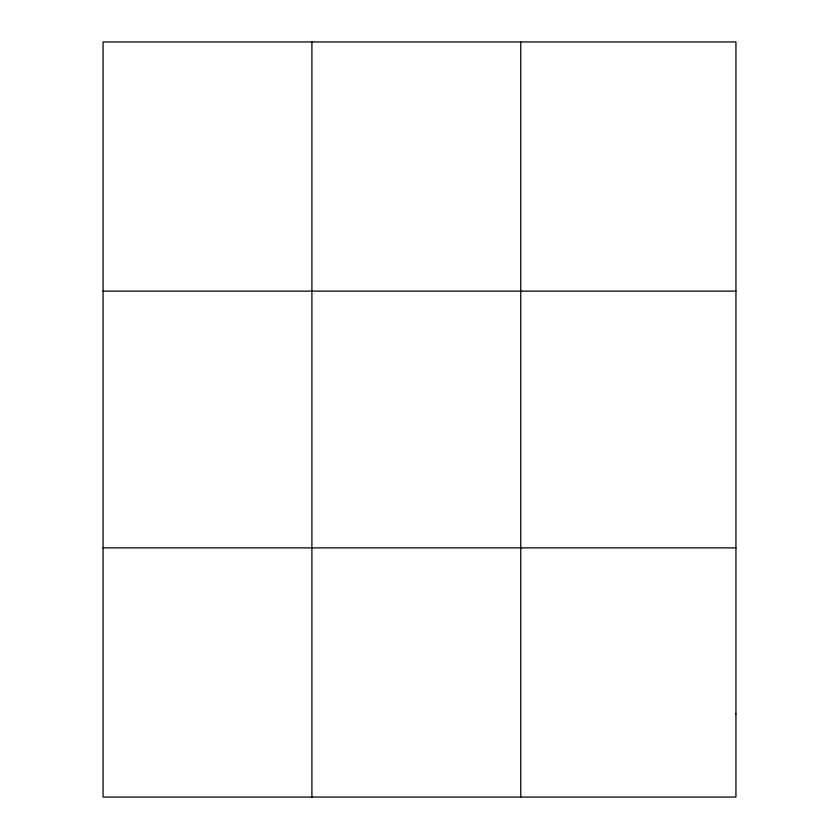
<?xml version="1.0" encoding="UTF-8"?>
<svg xmlns="http://www.w3.org/2000/svg" width="839" height="839" viewBox="0 0 839 839"><rect width="100%" height="100%" fill="white"/><g stroke="black" fill="none" stroke-linecap="round" stroke-linejoin="round"><path stroke-width="1.26" d="M311.909 41.95L311.909 797.05M520.757 41.95L520.757 797.05M103.061 291.133L735.939 291.133M103.061 547.867L735.939 547.867M735.939 713.989L735.939 797.05L103.061 797.05L103.061 41.95L735.939 41.95L735.939 713.989"/></g></svg>
